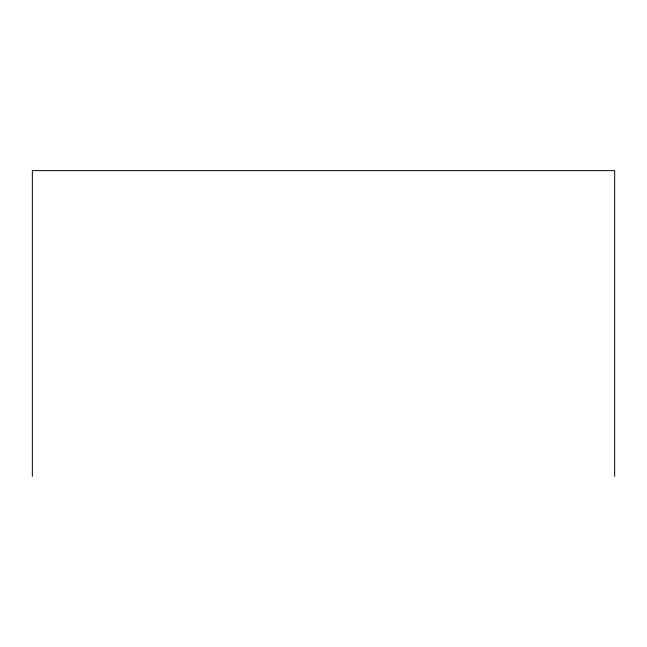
<?xml version="1.0" encoding="UTF-8"?>
<svg xmlns="http://www.w3.org/2000/svg" width="647" height="647" viewBox="0 0 647 647"><rect width="100%" height="100%" fill="white"/><g stroke="black" fill="none" stroke-linecap="round" stroke-linejoin="round"><path stroke-width="0.97" d="M614.65 476.362L614.65 170.638L32.35 170.638L32.35 476.362"/></g></svg>
